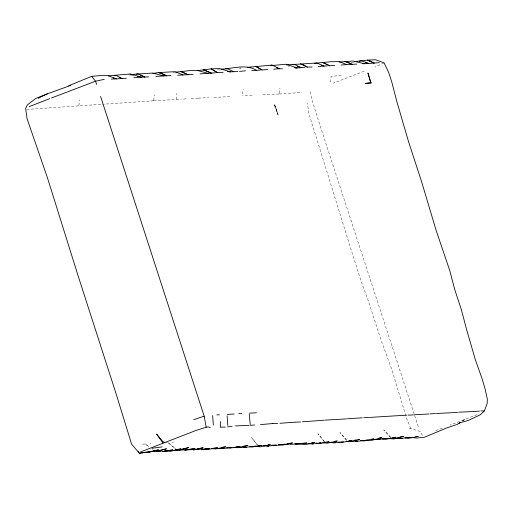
<?xml version="1.0" encoding="UTF-8"?>
<svg xmlns="http://www.w3.org/2000/svg" width="513" height="513" viewBox="0 0 513 513"><rect width="100%" height="100%" fill="white"/><g stroke="black" fill="none" stroke-linecap="round" stroke-linejoin="round"><path stroke-width="0.38" stroke-dasharray="2.56 1.92" d="M176.119 99.355L176.523 93.353M153.785 100.503L154.285 94.783M330.571 82.202L331.065 76.488L341.376 75.257M78.899 105.415L79.47 99.926M279.335 93.276L279.976 88.012M242.514 94.026L243.309 89.224M464.97 419.345L461.726 421.474L464.97 419.345L450.093 425.078M384.045 62.836L375.074 67.081M435.749 430.644L444.162 427.342M364.089 71.256L333.04 83.228M466.291 418.832L477.34 414.6M241.123 67.998L239.648 68.152L241.879 67.953M409.22 428.727L410.778 428.567L420.307 431.555L422.462 435.39M341.292 441.206L342.851 441.045M183.468 99.073L187.187 98.778M252.107 95.347L242.546 95.86M26.676 109.442L101.933 104.274M279.361 93.975L301.804 92.468M229.978 96.636L213.023 97.451M274.179 104.876L274.795 105.03L277.943 114.527L274.179 104.876L274.795 105.03L278.091 114.514L274.577 104.851M164.769 442.738L167.95 442.539L175.497 448.779M198.268 98.124L190.971 98.547M142.434 444.136L145.371 443.963L148.943 446.829M153.624 100.811L102.715 104.261M153.804 100.804L181.301 99.201M198.384 98.118L208.74 97.656M172.195 442.302L173.394 442.244M149.873 443.681L150.925 443.63M278.886 94.001L262.816 94.815M351.264 62.208L354.329 62.56M217.422 69.627L221.27 70.268M128.25 74.725L130.558 75.167M131.328 75.315L133.637 75.751M287.953 65.978L289.499 66.305M172.919 72.436L176.536 73.34M145.371 443.963L148.892 446.836M152.419 449.715L154.176 451.151M167.95 442.539L176.376 449.587M390.566 437.256L383.775 429.977L391.393 438.166M346.653 440.308L339.933 432.433L346.698 440.391M257.282 444.835L251.55 437.538L257.334 444.912M410.778 428.567L406.79 418.954L391.778 369.424L381.095 340.202L368.296 300.81L361.152 281.336L351.751 251.736L308.794 113.322L307.396 102.94M418.249 426.604L318.785 121.613L312.603 101.689L309.961 91.256M324.408 441.674L317.964 433.671L324.389 441.642"/><path stroke-width="0.77" d="M220.276 427.162L220.564 421.487M460.405 422.263L459.103 423.097L468.863 420.185L480.194 414.837L484.355 410.964L487.183 403.398L487.35 399.281L485.163 389.136L482.258 379.203L475.327 359.664L466.67 329.84L461.424 309.801L454.916 290.14L449.606 270.12L436.294 230.882L421.468 181.294L408.63 141.921L397.011 102.177L391.81 82.125L388.61 72.282L384.045 62.836L375.522 59.739L367.295 60.143L359.286 61.188M460.43 422.321L457.186 424.45L447.509 427.624L424.501 437.223L416.415 438.051L410.547 437.397M38.231 98.278L47.472 93.764L70.871 85.37M29.254 106.582L49.729 98.656M68.646 85.767L91.712 76.341L99.83 75.623L108.198 75.668L116.425 78.887L126.32 78.271M140.6 451.921L196.197 430.375L206.188 427.246L208.278 426.887L210.253 427.618M47.472 93.764L35.904 98.355L27.324 104.921L25.65 108.429L27.093 118.792L47.369 177.562L78.277 276.36L116.368 394.625L131.584 444.091L139.318 453.261L150.675 451.587L139.318 453.261L138.228 451.427M51.46 97.996L95.508 81.208L104.28 79.355M193.76 419.73L204.18 416.152L100.593 96.425M156.638 451.472L166.481 448.817L154.9 451.613L151.418 451.645M193.247 450.081L203.206 447.772L197.069 448.817M181.083 449.337L188.784 447.573L178.973 450.324L173.144 450.478L177.235 450.222M270.601 65.388L272.076 65.093L279.553 68.761L282.432 68.78M152.983 450.94L158.466 449.85L148.571 452.357L144.73 452.312M371.361 439.288L373.695 439.102L363.595 440.975L360.633 440.436M174.869 449.933L180.858 448.881L170.9 451.183L162.204 451.299M229.696 448.195L239.847 446.477L236.121 446.874M400.031 436.967L403.859 436.332L394.003 438.942L387.86 438.525M370.925 82.522L365.044 83.472L370.963 83.119L367.968 73.128L370.963 83.119M284.497 444.13L274.308 445.726L272.326 445.412M152.823 73.468L158.613 72.577L175.029 71.679L183.038 74.962L193.068 74.366M162.64 451.491L172.843 449.927L164.481 451.004M378.568 438.166L381.601 437.704L371.752 440.353L366.34 439.93M197.319 70.621L211.176 68.87L219.429 68.55L230.51 71.82L237.782 71.538M184.904 450.125L195.113 448.574L188.277 449.471M242.687 446.342L247.901 445.56L237.891 447.702L233.261 447.432M221.693 447.387L225.605 446.817L215.595 448.971L211.375 448.638M354.406 61.752L361.492 60.739L368.661 63.445L379.28 62.682M151.963 448.304L162.211 446.881M186.758 449.67L184.475 449.972L193.279 449.612M287.78 443.565L292.474 442.956L282.477 445.156L278.508 444.88M392.734 437.602L395.792 437.217L385.782 439.352L382.211 438.904M377.459 439.449L387.822 438.397L383.153 438.692M268.043 444.893L270.306 444.624L260.315 446.823L255.076 446.272M221.084 69.197C232.787 68.71 245.81 63.683 256.513 70.319L260.162 70.101M247.734 67.306L272.076 65.093M354.874 440.064L356.413 439.897M357.952 439.724L359.491 439.558L349.5 441.776L346.544 441.449M314.546 63.279L330.757 61.752L339.061 61.592L346.852 64.632L356.958 64.061M286.292 64.914L316.816 63.009L324.133 66.094L327.159 65.933M260.476 424.597L272.736 423.552M169.636 450.85L171.041 450.703M239.539 71.397L245.503 70.788M343.537 441.873L333.174 442.937L331.834 442.501M212.023 448.368L217.57 447.811L207.38 449.407L204.77 449.016L209.516 448.734L201.41 449.497M334.938 441.251L337.259 441.02L327.256 443.187L322.683 442.681M227.567 426.854L232.145 426.406M311.891 442.687L314.995 442.379L305.023 444.662L298.194 443.732L300.387 443.674M108.198 75.898L130.34 73.93L141.338 77.207L148.667 76.867M130.456 74.513L152.765 73.038L163.557 75.943L170.912 75.571M304.844 67.299L295.11 68.107M318.131 66.555L324.133 66.094L321.183 65.228M149.071 451.876L150.636 451.722M273.673 69.184L279.553 68.761L276.571 67.767M175.869 72.16L189.06 70.679L197.325 70.422L208.054 73.34L215.601 72.769M339.125 62.028L353.233 61.028L364.288 63.715L368.661 63.445L365.775 62.746M295.052 422.18L279.995 423.276M290.582 444.386L298.701 443.668L295.071 443.745M278.444 444.649L279.976 444.54M415.896 436.614L418.242 436.409L408.181 438.416L405.103 437.839M133.803 77.687L141.338 77.207L137.49 76.482M155.811 76.437L163.557 75.943M362.242 417.813L347.301 418.788M258.449 445.771L262.22 445.451L252.024 447.022L249.459 446.611M177.671 75.231L183.038 74.962M341.158 65.004L346.852 64.632M371.47 439.275L373.695 439.102M235.48 425.905L248.991 425.367M262.066 69.992L255.795 66.408L262.066 69.992L267.671 69.569M234.249 413.991L227.163 414.446M451.677 412.741L457.59 412.311M200.051 73.872L208.054 73.34M395.683 438.07L402.154 438.333L410.182 437.326L405.77 437.474M217.48 72.66L211.176 68.87L217.48 72.66L223.078 72.275M391.522 416.075L369.616 417.422M473.634 411.509L479.405 411.118M406.771 415.177L391.938 416.043M203.334 449.112L194.78 449.529M263.349 445.656L264.791 445.56M288.075 444.136L290.448 443.982M302.285 443.29L306.838 442.995L296.546 444.284L295.084 444.027M383.076 438.711L387.822 438.397M329.609 65.792L322.613 62.394L329.609 65.792L334.598 65.478M302.407 421.808L324.19 420.211M256.404 412.792L249.235 413.177M429.926 413.914L435.55 413.568M349.103 440.661L351.45 440.52L341.389 442.507L338.606 441.988M428.932 413.965L414.113 414.818M379.21 438.955L380.736 438.859M238.109 447.233L240.488 447.092M325.197 442.142L329.192 441.911L319.048 443.642L316.297 443.033M250.075 425.283L254.563 425.033M325.018 420.134L346.474 418.884M238.814 413.632L241.751 413.472M473.275 411.522L458.622 412.208M204.77 449.016L205.912 448.952M436.396 413.484L451.087 412.76M363.108 63.772L364.288 63.715L362.755 63.535M228.99 71.884L230.51 71.82L227.432 71.301M363.711 417.723L368.962 417.486M408.072 415.12L413.279 414.895M295.385 422.161L300.541 421.949M228.676 447.676L226.836 447.746L231.831 447.528L223.777 448.445L216.473 448.4L223.777 448.445L221.385 448.324M272.865 65.427L286.151 64.247L297.219 67.953L294.129 67.299M254.333 446.188L258.238 446.053M111.295 79.092L116.425 78.887L113.444 78.085M156.35 451.504L161.338 451.344M300.355 63.779L307.293 67.132L312.148 66.985M216.819 414.876L219.474 414.805M285.151 444.213L287.928 444.143M251.877 446.432L254.166 446.374L246.099 447.253L238.321 447.33M251.787 70.403L256.513 70.319M387.841 438.461L402.154 438.333L399.845 438.468L397.889 437.91M271.787 445.188L276.462 445.098L268.408 446.034L263.688 445.964M373.438 439.487L379.787 439.378M272.929 423.539L277.623 423.469M179.082 450.036L183.718 449.984M233.191 447.381L235.986 447.355M220.731 427.149L225.31 427.111M480.867 410.907L484.355 410.964M319.586 442.815L321.144 442.847L313.122 443.867L307.851 443.739M364.275 440.282L365.737 440.321L357.696 441.283L350.93 441.045M330.16 442.456L335.438 442.655L334.021 442.488M243.713 447.156L246.099 447.253L244.156 447.073M136.349 73.943L138.741 74.058L144.935 77.027L140.639 75.488M292.166 64.285L294.577 64.452L301.016 67.678L297.328 66.26M355.285 441.103L357.696 441.283L355.567 440.911M225.47 68.691L227.887 68.883L233.832 71.769M310.686 443.61L313.122 443.867L311.128 443.495M114.11 75.398L116.554 75.668L122.036 78.54L119.157 77.399M164.814 442.405L162.858 441.629L156.561 434.056L163.006 443.129M302.965 64.555L307.293 67.132M91.712 76.341L95.508 81.208L96.694 84.446M204.18 416.152L206.188 427.246M249.273 414.241L250.222 424.424M227.092 415.87L227.843 425.431M212.645 415.575L213.357 425.014M268.408 446.034L265.51 445.515L268.408 446.034M161.127 73.064L158.613 72.577L166.731 75.841L161.127 73.064M347.596 62.137L345.025 61.489L352.175 64.375L347.596 62.137M205.726 70.57L203.103 69.742L211.369 73.154L205.726 70.57M369.95 61.06L367.295 60.143L374.201 63.118L369.95 61.06M183.686 72.622L181.025 71.673L188.072 74.789L183.686 72.622"/></g></svg>
